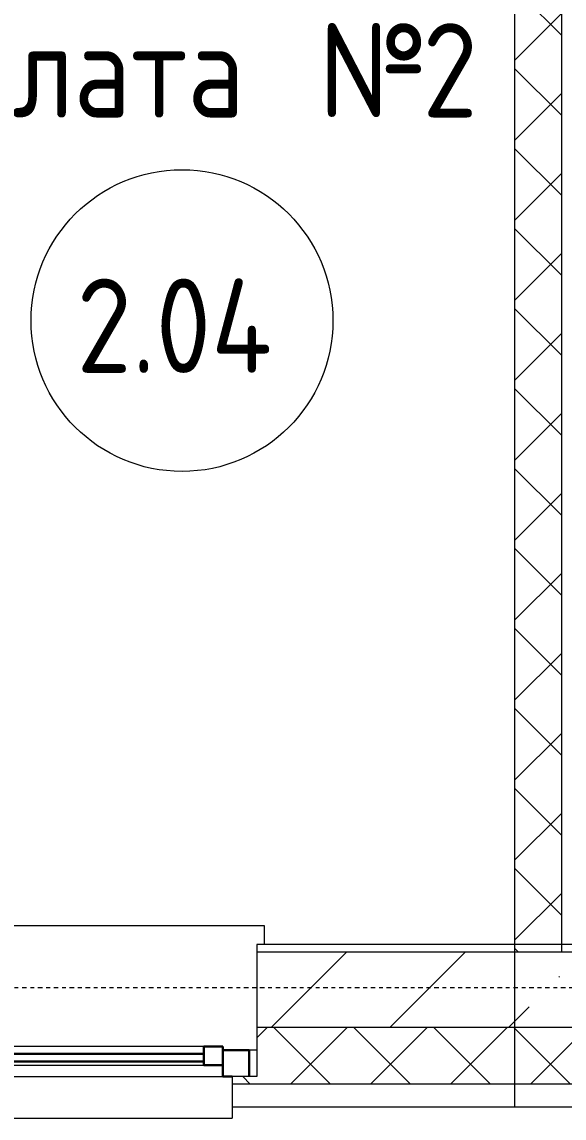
# Model space of a CAD drawing. Header units: millimetres. Extents: x -174154 to -170572, y -111302 to -109817.
# Drawn here: x -172434.41 to -172420.05, y -110625.09 to -110596.02 of the extents above; entities that cross this region are included whole.
import ezdxf

# ---------------------------------------------------------------- set-up
doc = ezdxf.new("R2010")
doc.units = ezdxf.units.MM
doc.linetypes.add('ACAD_ISO02W100', pattern=[15, 12, -3])
doc.linetypes.add('ADSK_Линия сетки', pattern=[21, 12, -3, 3, -3])
for name, color, linetype, lineweight in [('!Подложка', 252, 'ACAD_ISO02W100', 25), ('Каркас_Импост', 7, 'Continuous', 18), ('Марки помещений', 7, 'Continuous', 18), ('Окна', 7, 'Continuous', 18), ('Оси', 7, 'Continuous', 9), ('Остекление', 7, 'Continuous', 30), ('Отлив', 7, 'Continuous', 18), ('Подоконник_Верхний брус', 7, 'Continuous', 18), ('Стены разрез', 7, 'Continuous', 40), ('Стены штриховка', 7, 'Continuous', 18)]:
    doc.layers.add(name, color=color, linetype=linetype, lineweight=lineweight)
doc.styles.add('GOST Common', font='GOST Common.ttf', dxfattribs={"width": 0.9, "height": 250})
pattern_1 = [(45, (30280.00000000015, 12304.99999999978), (-106.0660171779821, 106.0660171779821), []), (135, (30280.00000000015, 12304.99999999978), (-106.0660171779821, -106.0660171779821), [])]
pattern_2 = [(45, (30280.00000000015, 12304.99999999978), (-314.3089642374204, 314.3089642374204), []), (45, (30594.30900000015, 12304.99999999978), (-314.3089642374204, 314.3089642374204), [555.625, -111.125, 3.353, -107.772])]

# ---------------------------------------------------------------- blocks, each defined once
blk = doc.blocks.new('B2B_Окно_1створка - 1320х1460h-729011-В_АР_ПЭ_02 Этаж')
at = {"layer": 'Каркас_Импост', "lineweight": 30}
for p, q in [((-660.0000000000082, 135.0000000000019), (-660.0000000000083, 65.00000000000188)), ((-590.0000000000081, 135.0000000000017), (-615.0000000000126, 135.0000000000018)), ((-590.0000000000082, 105.0000000000029), (-590.0000000000081, 135.0000000000017)), ((589.999999999992, 134.9999999999978), (589.9999999999919, 104.999999999999)), ((614.9999999999613, 134.9999999999977), (589.999999999992, 134.9999999999978)), ((659.9999999999919, 64.99999999999763), (659.9999999999923, 134.9999999999974)), ((-540.0000000000061, 104.9999999999996), (-590.0000000000061, 104.9999999999996)), ((-590.0000000000061, 104.9999999999996), (-590.0000000000061, 54.99999999999958)), ((-540.0000000000061, 54.99999999999958), (-540.0000000000061, 104.9999999999996)), ((539.9999999999905, 104.9999999999996), (539.9999999999905, 54.99999999999958)), ((589.9999999999905, 104.9999999999996), (539.9999999999905, 104.9999999999996)), ((589.9999999999905, 54.99999999999958), (589.9999999999905, 104.9999999999996)), ((-660.0000000000083, 65.00000000000188), (-590.0000000000083, 65.00000000000166)), ((589.9999999999917, 64.99999999999783), (659.9999999999919, 64.99999999999763)), ((-590.0000000000061, 54.99999999999958), (-540.0000000000061, 54.99999999999958)), ((539.9999999999905, 54.99999999999958), (589.9999999999905, 54.99999999999958))]:
    blk.add_line(p, q, dxfattribs=at)
at = {"layer": 'Каркас_Импост'}
for p, q in [((589.9999999999923, 134.9999999999978), (-590.0000000000082, 135.0000000000017)), ((539.9999999999905, 104.9999999999996), (-540.0000000000061, 104.9999999999996)), ((-540.0000000000061, 54.99999999999958), (539.9999999999905, 54.99999999999958))]:
    blk.add_line(p, q, dxfattribs=at)
at = {"layer": 'Остекление'}
for p, q in [((539.9999999999918, 94.99999999999783), (-540.0000000000081, 95.00000000000131)), ((-540.0000000000081, 95.00000000000131), (-540.0000000000082, 75.00000000000134)), ((539.9999999999917, 74.99999999999785), (539.9999999999918, 94.99999999999783)), ((-540.0000000000082, 75.00000000000134), (539.9999999999917, 74.99999999999785))]:
    blk.add_line(p, q, dxfattribs=at)
blk = doc.blocks.new('В2В_Подоконник_ПВХ - ПВХ-717279-В_АР_ПЭ_02 Этаж')
at = {"layer": 'Подоконник_Верхний брус'}
for p, q in [((-680.0000000000001, 0), (-659.9999999999968, 0)), ((659.9999999999968, 0), (680.0000000000001, 0)), ((-700.0000000000006, -279.9999999999951), (-700.0000000000007, -329.9999999999969)), ((699.9999999999997, -329.9999999999991), (699.9999999999998, -279.9999999999973)), ((-700.0000000000007, -329.9999999999969), (699.9999999999997, -329.9999999999991))]:
    blk.add_line(p, q, dxfattribs=at)
blk = doc.blocks.new('B2B_Отлив - Отлив_металлический-717280-В_АР_ПЭ_02 Этаж')
at = {"layer": 'Отлив'}
for p, q in [((-614.9999999999999, 79.99999999999714), (-614.9999999999999, 110.0000000000041)), ((614.9999999999999, 110.0000000000041), (-614.9999999999999, 110.0000000000041)), ((614.9999999999999, 110.0000000000041), (614.9999999999999, 79.99999999999946)), ((-614.9999999999999, 0.9999999999999765), (614.9999999999999, 0.9999999999999765))]:
    blk.add_line(p, q, dxfattribs=at)
blk = doc.blocks.new('ADSK_Марка_Помещение_2_ГОСТ21-501-2011 - Имя и Категория-86712-В_АР_ПЭ_02 Этаж')
at = {"layer": 'Марки помещений'}
blk.add_circle((1.928857696959173e-16, -1.244575859722303e-16), 4.000000000000004, dxfattribs=at)
blk = doc.blocks.new('A$C02fe7d8c')
at = {"layer": 'Стены разрез', "lineweight": 20, "true_color": 0x636466}
h = blk.add_hatch(dxfattribs=at)
h.set_pattern_fill('FP_1', color=251, style=0, pattern_type=2)
h.set_pattern_definition(pattern_1)
h.paths.add_polyline_path([(11603.00012703501, 409.9999999999582), (11728.00012703501, 409.9999999999582), (11728.000127035, 4795.999999999828), (11603.00012703501, 4795.999999999828), (11603.00012703501, 429.9999999999636)])
h = blk.add_hatch(dxfattribs=at)
h.set_pattern_fill('FP_2', color=251, style=0, pattern_type=2)
h.set_pattern_definition(pattern_2)
h.paths.add_polyline_path([(14392.26481203881, 209.9999999999436), (15029.99999999991, 209.9999999999436), (15029.99999999991, 409.9999999999418), (10920.01034354042, 409.9999999999582), (10920.01034354042, 209.9999999999618), (13641.12819182615, 209.9999999999527)])
h.paths.add_polyline_path([(9560.010343540427, 209.9999999999618), (9560.010343540427, 409.9999999999582), (6599.999999999985, 409.9999999999764), (6599.999999999989, 209.9999999999782), (9134.308470550255, 209.9999999999618)])
h.paths.add_polyline_path([(5239.999999999989, 209.9999999999782), (5239.999999999985, 409.9999999999764), (2320.010343540409, 409.9999999999927), (2320.010343540413, 209.9999999999964), (4627.488749274355, 209.9999999999782)])
h.paths.add_polyline_path([(960.0103435404089, 209.9999999999964), (960.0103435404089, 409.9999999999927), (209.9999999999673, 409.9999999999927), (209.9999999999673, 209.9999999999964), (871.805648211106, 209.9999999999964)])
h = blk.add_hatch(dxfattribs=at)
h.set_pattern_fill('FP_2', color=251, style=0, pattern_type=2)
h.set_pattern_definition(pattern_2)
h.paths.add_polyline_path([(14767.83312214513, 209.9999999999527), (15029.99999999991, 209.9999999999527), (15029.99999999991, 409.9999999999509), (14314.99999999999, 409.9999999999509), (14314.99999999998, 209.9999999999527), (14392.26481203881, 209.9999999999527)])
h.paths.add_polyline_path([(11603.00012703501, 209.9999999999618), (12954.99999999999, 209.9999999999618), (12954.99999999999, 409.9999999999582), (11603.00012703501, 409.9999999999582)])
h = blk.add_hatch(dxfattribs=at)
h.set_pattern_fill('FP_1', color=251, style=0, pattern_type=2)
h.set_pattern_definition(pattern_1)
h.paths.add_polyline_path([(15029.99999999991, 59.99999999994361), (15029.99999999991, 209.9999999999436), (10920.01034354042, 209.9999999999618), (10920.01034354043, 79.99999999996544), (10855.01034354042, 79.99999999996544), (10855.01034354042, 59.99999999995998), (12138.85495140086, 59.99999999995089)])
h.paths.add_polyline_path([(9625.010343540456, 59.99999999995998), (9625.010343540449, 79.99999999996544), (9560.010343540427, 79.99999999996544), (9560.010343540427, 209.9999999999618), (6599.999999999989, 209.9999999999782), (6599.999999999989, 79.99999999997272), (6534.999999999985, 79.99999999997272), (6534.999999999982, 59.99999999997817), (9134.308470550255, 59.99999999995998)])
h.paths.add_polyline_path([(5305.000000000015, 59.99999999997817), (5305.000000000015, 79.99999999997272), (5239.999999999989, 79.99999999997272), (5239.999999999989, 209.9999999999782), (2320.010343540413, 209.9999999999964), (2320.010343540413, 79.99999999998181), (2255.010343540409, 79.99999999998181), (2255.010343540405, 59.99999999999454), (3125.215508849058, 59.99999999998727)])
h.paths.add_polyline_path([(120.6690279984578, 59.99999999999454), (1025.010343540434, 59.99999999999454), (1025.010343540434, 79.9999999999909), (960.0103435404089, 79.9999999999909), (960.0103435404089, 209.9999999999964), (59.9999999999709, 209.9999999999964), (59.9999999999709, 59.99999999999454)])
h.paths.add_polyline_path([(13094.99999999999, 109.9999999989795), (13044.99999999998, 109.9999999989795), (13044.99999999998, 159.9999999989759), (13094.99999999999, 159.9999999989759), (13094.99999999999, 139.9999999989814), (14174.99999999999, 139.9999999989814), (14174.99999999999, 159.9999999989759), (14224.99999999997, 159.9999999989759), (14224.99999999997, 109.9999999989795), (14174.99999999999, 109.9999999989795), (14174.99999999999, 119.9999999989759), (13094.99999999999, 119.9999999989759)])
h = blk.add_hatch(dxfattribs=at)
h.set_pattern_fill('FP_1', color=251, style=0, pattern_type=2)
h.set_pattern_definition(pattern_1)
h.paths.add_polyline_path([(15029.99999999991, 59.99999999995089), (15029.99999999991, 209.9999999999527), (14314.99999999998, 209.9999999999527), (14314.99999999998, 79.99999999897773), (14249.99999999999, 79.99999999897773), (14249.99999999999, 59.99999999995089)])
h.paths.add_polyline_path([(12138.85495140086, 59.99999999995998), (13020.00000000001, 59.99999999995998), (13020.00000000001, 79.99999999897773), (12954.99999999999, 79.99999999897773), (12954.99999999999, 209.9999999999618), (11603.00012703501, 209.9999999999618), (11603.00012703501, 59.99999999995998)])
at = {"layer": 'Оси', "linetype": 'ADSK_Линия сетки'}
blk.add_line((32779.99999999999, 314.9999999997399), (-1856.358330931387, 314.9999999998527), dxfattribs=at)
at = {"layer": 'Стены разрез', "color": 251, "lineweight": 20, "true_color": 0x636466}
for p, q in [((11728.00012703503, 429.9999999998654), (11728.00012703503, 4920.999999999831)), ((11603.00012703503, 4795.999999999833), (11603.00012703503, -3.456079866737127e-11)), ((10920.01034354045, 429.9999999999654), (10920.01034354045, 79.99999999996726)), ((15467.49999999987, 429.9999999999527), (10920.01034354045, 429.9999999999654)), ((10920.01034354045, 79.99999999996726), (10855.01034354045, 79.99999999996726)), ((10855.01034354045, 79.99999999996726), (10855.01034354044, -3.456079866737127e-11)), ((10855.01034354044, -3.456079866737127e-11), (24555.00000000004, -7.639755494892597e-11))]:
    blk.add_line(p, q, dxfattribs=at)
at = {"layer": 'Стены штриховка', "color": 251, "lineweight": 20, "true_color": 0x636466}
for p, q in [((15467.49999999987, 409.9999999999527), (10920.01034354045, 409.9999999999654)), ((11728.00012703503, 409.9999999999673), (11728.00012703503, 429.9999999998654)), ((24490.00000000001, 209.9999999999236), (10920.01034354045, 209.9999999999654)), ((24555.00000000004, 59.99999999992178), (10855.01034354045, 59.99999999996726))]:
    blk.add_line(p, q, dxfattribs=at)
at = {"layer": 'Марки помещений', "color": 251, "lineweight": 20, "true_color": 0x636466, "xscale": 99.99999999999993, "yscale": 99.99999999999993, "zscale": 99.99999999999993}
blk.add_blockref('ADSK_Марка_Помещение_2_ГОСТ21-501-2011 - Имя и Категория-86712-В_АР_ПЭ_02 Этаж', (10721.84784761324, 2085.002745051797), dxfattribs=at)
at = {"layer": 'Окна', "color": 251, "lineweight": 20, "true_color": 0x636466, "rotation": 180}
for name, p in [('В2В_Подоконник_ПВХ - ПВХ-717279-В_АР_ПЭ_02 Этаж', (10240.01034354045, 149.9999999999673)), ('B2B_Окно_1створка - 1320х1460h-729011-В_АР_ПЭ_02 Этаж', (10240.01034354044, 214.9999999999691)), ('B2B_Отлив - Отлив_металлический-717280-В_АР_ПЭ_02 Этаж', (10240.01034354045, 79.99999999996726))]:
    blk.add_blockref(name, p, dxfattribs=at)
at = {"layer": 'Марки помещений', "color": 251, "lineweight": 20, "true_color": 0x636466, "char_height": 249.9999999999997, "attachment_point": 1, "style": 'GOST Common'}
for s, insert, width in [('Палата', (9930.13457448683, 2873.668599921666), 1305.948937499998), ('\\fGOST Common|b0|i0|c204|p34|;\\W.9;№', (11085.04082448683, 2873.668599921666), 331.8986249999996), ('\\fGOST Common|b0|i0|c204|p34|;\\W.9;2', (11358.88457448683, 2873.668599921666), 194.8100624999998), ('2.04', (10442.23457448683, 2196.394836647085), 685.4428124999994)]:
    blk.add_mtext(s, dxfattribs=dict(at, insert=insert, width=width))

msp = doc.modelspace()

# ---------------------------------------------------------------- block references
at = {"layer": '!Подложка', "ltscale": 20, "xscale": 0.01, "yscale": 0.01, "zscale": 0.01}
msp.add_blockref('A$C02fe7d8c', (-172537.3894769453, -110624.7877293258), dxfattribs=at)

doc.saveas('drawing.dxf')
